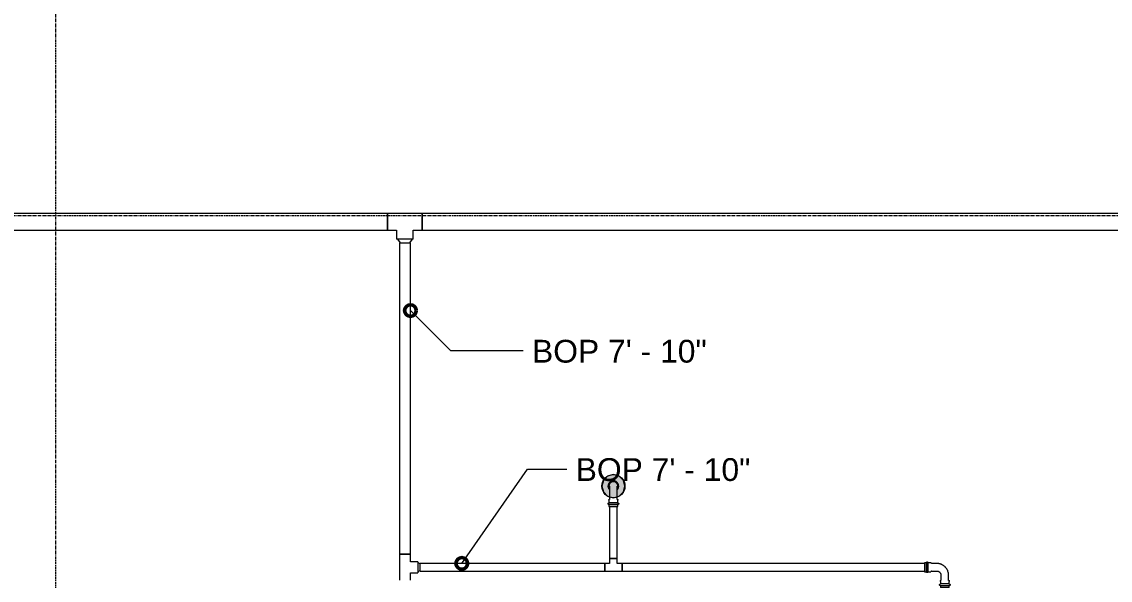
# Model space of a CAD drawing. Header units: inches. Extents: x -3679 to 241, y -496 to 1784.
# Drawn here: x -1465.8 to -1277.8, y 210.1 to 306.5 of the extents above; entities that cross this region are included whole.
import ezdxf

# ---------------------------------------------------------------- set-up
doc = ezdxf.new("R2010")
doc.units = ezdxf.units.IN
doc.header["$MEASUREMENT"] = 0
doc.linetypes.add('Grid Line', pattern=[0.875, 0.5, -0.125, 0.125, -0.125])
for name, color, linetype, lineweight in [('A-ANNO-NOTE', 250, 'Continuous', 9), ('G-ANNO-DIMS', 251, 'Continuous', 9), ('P-PIPE', 1, 'Continuous', 9), ('P-PIPE-CNTR', 1, 'Continuous', 9), ('S-GRID', 8, 'Continuous', 9)]:
    doc.layers.add(name, color=color, linetype=linetype, lineweight=lineweight)
doc.styles.add('Arial', font='arial.ttf', dxfattribs={"height": 3.934132})

# ---------------------------------------------------------------- blocks, each defined once
blk = doc.blocks.new('Victaulic-VicPress316-Elbow 90-45deg Style P568_P571 - Standard-523083-SECOND LEVEL')
at = {"layer": 'P-PIPE'}
for p, q in [((-3178.28, 1233.46), (-3178.28, 1232.57)), ((-3176.97, 1232.57), (-3176.97, 1233.46)), ((-3178.39, 1232.42), (-3178.39, 1231.96)), ((-3177.63, 1231.96), (-3178.39, 1231.96)), ((-3178.39, 1231.67), (-3178.39, 1231.33)), ((-3177.63, 1231.67), (-3178.39, 1231.67)), ((-3176.86, 1231.96), (-3177.63, 1231.96)), ((-3176.86, 1231.67), (-3177.63, 1231.67)), ((-3176.86, 1231.96), (-3176.86, 1232.42)), ((-3176.86, 1231.33), (-3176.86, 1231.67)), ((-3178.39, 1231.33), (-3177.63, 1231.33)), ((-3177.63, 1231.33), (-3176.86, 1231.33))]:
    blk.add_line(p, q, dxfattribs=at)
at = {"layer": 'P-PIPE', "flags": 128}
for points in [[(-3177.63, 1235.77), (-3177.66, 1235.77), (-3177.7, 1235.76), (-3177.73, 1235.76), (-3177.77, 1235.76), (-3177.81, 1235.75), (-3177.84, 1235.74), (-3177.88, 1235.73), (-3177.91, 1235.72), (-3177.95, 1235.71), (-3177.98, 1235.69), (-3178.01, 1235.68), (-3178.05, 1235.66), (-3178.08, 1235.65), (-3178.11, 1235.63), (-3178.14, 1235.61), (-3178.17, 1235.59), (-3178.2, 1235.56), (-3178.23, 1235.54), (-3178.25, 1235.52), (-3178.28, 1235.49), (-3178.3, 1235.46), (-3178.33, 1235.44), (-3178.35, 1235.41), (-3178.37, 1235.38), (-3178.39, 1235.35), (-3178.41, 1235.32), (-3178.43, 1235.28), (-3178.45, 1235.25), (-3178.46, 1235.22), (-3178.48, 1235.19), (-3178.49, 1235.15), (-3178.5, 1235.12), (-3178.51, 1235.08), (-3178.52, 1235.05), (-3178.52, 1235.01), (-3178.53, 1234.97), (-3178.53, 1234.94), (-3178.54, 1234.9), (-3178.54, 1234.86), (-3178.54, 1234.83), (-3178.53, 1234.79), (-3178.53, 1234.76), (-3178.53, 1234.72), (-3178.52, 1234.68), (-3178.51, 1234.65), (-3178.5, 1234.61), (-3178.49, 1234.58), (-3178.48, 1234.54), (-3178.47, 1234.51), (-3178.45, 1234.48), (-3178.44, 1234.44), (-3178.42, 1234.41), (-3178.4, 1234.38), (-3178.38, 1234.35), (-3178.36, 1234.32), (-3178.34, 1234.29), (-3178.32, 1234.26), (-3178.29, 1234.23)], [(-3177.63, 1235.62), (-3177.66, 1235.62), (-3177.69, 1235.62), (-3177.72, 1235.62), (-3177.75, 1235.61), (-3177.78, 1235.61), (-3177.81, 1235.6), (-3177.84, 1235.59), (-3177.87, 1235.58), (-3177.9, 1235.57), (-3177.92, 1235.56), (-3177.95, 1235.55), (-3177.98, 1235.53), (-3178.01, 1235.52), (-3178.03, 1235.5), (-3178.06, 1235.49), (-3178.08, 1235.47), (-3178.11, 1235.45), (-3178.13, 1235.43), (-3178.15, 1235.41), (-3178.17, 1235.39), (-3178.2, 1235.37), (-3178.22, 1235.34), (-3178.23, 1235.32), (-3178.25, 1235.29), (-3178.27, 1235.27), (-3178.29, 1235.24), (-3178.3, 1235.22), (-3178.31, 1235.19), (-3178.33, 1235.16), (-3178.34, 1235.13), (-3178.35, 1235.1), (-3178.36, 1235.07), (-3178.37, 1235.05), (-3178.37, 1235.02), (-3178.38, 1234.99), (-3178.38, 1234.95), (-3178.39, 1234.92), (-3178.39, 1234.89), (-3178.39, 1234.86), (-3178.39, 1234.83), (-3178.39, 1234.8), (-3178.39, 1234.77), (-3178.38, 1234.74), (-3178.38, 1234.71), (-3178.37, 1234.68), (-3178.36, 1234.65), (-3178.36, 1234.62), (-3178.35, 1234.59), (-3178.33, 1234.56), (-3178.32, 1234.54), (-3178.31, 1234.51), (-3178.29, 1234.48), (-3178.28, 1234.46)], [(-3176.97, 1234.22), (-3176.95, 1234.25), (-3176.92, 1234.27), (-3176.9, 1234.3), (-3176.88, 1234.33), (-3176.86, 1234.36), (-3176.84, 1234.39), (-3176.82, 1234.42), (-3176.8, 1234.46), (-3176.79, 1234.49), (-3176.77, 1234.52), (-3176.76, 1234.56), (-3176.75, 1234.59), (-3176.74, 1234.63), (-3176.73, 1234.66), (-3176.73, 1234.7), (-3176.72, 1234.74), (-3176.72, 1234.77), (-3176.71, 1234.81), (-3176.71, 1234.85), (-3176.71, 1234.88), (-3176.72, 1234.92), (-3176.72, 1234.95), (-3176.72, 1234.99), (-3176.73, 1235.03), (-3176.74, 1235.06), (-3176.75, 1235.1), (-3176.76, 1235.13), (-3176.77, 1235.17), (-3176.78, 1235.2), (-3176.8, 1235.23), (-3176.81, 1235.27), (-3176.83, 1235.3), (-3176.85, 1235.33), (-3176.87, 1235.36), (-3176.89, 1235.39), (-3176.91, 1235.42), (-3176.93, 1235.45), (-3176.96, 1235.48), (-3176.98, 1235.5), (-3177.01, 1235.53), (-3177.04, 1235.55), (-3177.06, 1235.57), (-3177.09, 1235.6), (-3177.12, 1235.62), (-3177.15, 1235.64), (-3177.19, 1235.65), (-3177.22, 1235.67), (-3177.25, 1235.69), (-3177.29, 1235.7), (-3177.32, 1235.71), (-3177.35, 1235.73), (-3177.39, 1235.74), (-3177.42, 1235.74), (-3177.46, 1235.75), (-3177.5, 1235.76), (-3177.53, 1235.76), (-3177.57, 1235.77), (-3177.61, 1235.77), (-3177.63, 1235.77)], [(-3176.96, 1234.47), (-3176.95, 1234.49), (-3176.94, 1234.52), (-3176.92, 1234.55), (-3176.91, 1234.58), (-3176.9, 1234.61), (-3176.89, 1234.64), (-3176.88, 1234.66), (-3176.88, 1234.69), (-3176.87, 1234.72), (-3176.87, 1234.75), (-3176.86, 1234.79), (-3176.86, 1234.82), (-3176.86, 1234.85), (-3176.86, 1234.88), (-3176.86, 1234.91), (-3176.86, 1234.94), (-3176.87, 1234.97), (-3176.87, 1235), (-3176.88, 1235.03), (-3176.89, 1235.06), (-3176.89, 1235.09), (-3176.9, 1235.12), (-3176.92, 1235.15), (-3176.93, 1235.17), (-3176.94, 1235.2), (-3176.96, 1235.23), (-3176.97, 1235.25), (-3176.99, 1235.28), (-3177.01, 1235.31), (-3177.02, 1235.33), (-3177.04, 1235.35), (-3177.06, 1235.38), (-3177.09, 1235.4), (-3177.11, 1235.42), (-3177.13, 1235.44), (-3177.15, 1235.46), (-3177.18, 1235.48), (-3177.2, 1235.5), (-3177.23, 1235.51), (-3177.26, 1235.53), (-3177.28, 1235.54), (-3177.31, 1235.55), (-3177.34, 1235.57), (-3177.37, 1235.58), (-3177.4, 1235.59), (-3177.43, 1235.6), (-3177.46, 1235.6), (-3177.49, 1235.61), (-3177.52, 1235.61), (-3177.55, 1235.62), (-3177.58, 1235.62), (-3177.61, 1235.62), (-3177.63, 1235.62)], [(-3178.28, 1234.85), (-3178.28, 1234.85), (-3178.28, 1234.85), (-3178.28, 1234.84), (-3178.28, 1234.84), (-3178.28, 1234.83), (-3178.28, 1234.81), (-3178.28, 1234.8), (-3178.28, 1234.78), (-3178.28, 1234.77), (-3178.28, 1234.74), (-3178.28, 1234.72), (-3178.28, 1234.7), (-3178.28, 1234.67), (-3178.28, 1234.64), (-3178.28, 1234.61), (-3178.28, 1234.58), (-3178.28, 1234.55), (-3178.28, 1234.51), (-3178.28, 1234.47), (-3178.28, 1234.43), (-3178.28, 1234.39), (-3178.28, 1234.35), (-3178.28, 1234.31), (-3178.28, 1234.26), (-3178.28, 1234.21), (-3178.28, 1234.17), (-3178.28, 1234.12), (-3178.28, 1234.07), (-3178.28, 1234.02), (-3178.28, 1233.97), (-3178.28, 1233.91), (-3178.28, 1233.86), (-3178.28, 1233.81), (-3178.28, 1233.75), (-3178.28, 1233.7), (-3178.28, 1233.64), (-3178.28, 1233.59), (-3178.28, 1233.53), (-3178.28, 1233.48), (-3178.28, 1233.46)], [(-3176.97, 1233.46), (-3176.97, 1233.52), (-3176.97, 1233.57), (-3176.97, 1233.63), (-3176.97, 1233.68), (-3176.97, 1233.74), (-3176.97, 1233.79), (-3176.97, 1233.85), (-3176.97, 1233.9), (-3176.97, 1233.95), (-3176.97, 1234), (-3176.97, 1234.06), (-3176.97, 1234.11), (-3176.97, 1234.15), (-3176.97, 1234.2), (-3176.97, 1234.25), (-3176.97, 1234.29), (-3176.97, 1234.34), (-3176.97, 1234.38), (-3176.97, 1234.42), (-3176.97, 1234.46), (-3176.97, 1234.5), (-3176.97, 1234.54), (-3176.97, 1234.57), (-3176.97, 1234.6), (-3176.97, 1234.63), (-3176.97, 1234.66), (-3176.97, 1234.69), (-3176.97, 1234.72), (-3176.97, 1234.74), (-3176.97, 1234.76), (-3176.97, 1234.78), (-3176.97, 1234.8), (-3176.97, 1234.81), (-3176.97, 1234.82), (-3176.97, 1234.83), (-3176.97, 1234.84), (-3176.97, 1234.85), (-3176.97, 1234.85), (-3176.97, 1234.85), (-3176.97, 1234.85)], [(-3178.39, 1231.67), (-3178.4, 1231.67), (-3178.4, 1231.67), (-3178.41, 1231.67), (-3178.41, 1231.68), (-3178.42, 1231.68), (-3178.43, 1231.68), (-3178.43, 1231.68), (-3178.44, 1231.68), (-3178.44, 1231.68), (-3178.45, 1231.68), (-3178.45, 1231.69), (-3178.46, 1231.69), (-3178.46, 1231.69), (-3178.47, 1231.7), (-3178.47, 1231.7), (-3178.48, 1231.7), (-3178.48, 1231.71), (-3178.49, 1231.71), (-3178.49, 1231.71), (-3178.5, 1231.72), (-3178.5, 1231.72), (-3178.5, 1231.73), (-3178.51, 1231.73), (-3178.51, 1231.74), (-3178.51, 1231.74), (-3178.52, 1231.75), (-3178.52, 1231.75), (-3178.52, 1231.76), (-3178.52, 1231.76), (-3178.53, 1231.77), (-3178.53, 1231.77), (-3178.53, 1231.78), (-3178.53, 1231.78), (-3178.53, 1231.79), (-3178.53, 1231.79), (-3178.54, 1231.8), (-3178.54, 1231.81), (-3178.54, 1231.81), (-3178.54, 1231.82), (-3178.54, 1231.82), (-3178.54, 1231.83), (-3178.54, 1231.83), (-3178.54, 1231.84), (-3178.53, 1231.85), (-3178.53, 1231.85), (-3178.53, 1231.86), (-3178.53, 1231.86), (-3178.53, 1231.87), (-3178.53, 1231.87), (-3178.52, 1231.88), (-3178.52, 1231.88), (-3178.52, 1231.89), (-3178.52, 1231.89), (-3178.51, 1231.9), (-3178.51, 1231.9), (-3178.51, 1231.91), (-3178.5, 1231.91), (-3178.5, 1231.92), (-3178.49, 1231.92), (-3178.49, 1231.93), (-3178.49, 1231.93), (-3178.48, 1231.93), (-3178.48, 1231.94), (-3178.47, 1231.94), (-3178.47, 1231.94), (-3178.46, 1231.95), (-3178.46, 1231.95), (-3178.45, 1231.95), (-3178.45, 1231.95), (-3178.44, 1231.96), (-3178.43, 1231.96), (-3178.43, 1231.96), (-3178.42, 1231.96), (-3178.42, 1231.96), (-3178.41, 1231.96), (-3178.41, 1231.96), (-3178.4, 1231.96), (-3178.39, 1231.96), (-3178.39, 1231.96)], [(-3178.39, 1232.42), (-3178.39, 1232.43), (-3178.39, 1232.44), (-3178.39, 1232.45), (-3178.39, 1232.46), (-3178.39, 1232.47), (-3178.38, 1232.48), (-3178.38, 1232.49), (-3178.38, 1232.5), (-3178.37, 1232.51), (-3178.37, 1232.52), (-3178.37, 1232.53), (-3178.36, 1232.54), (-3178.36, 1232.55), (-3178.35, 1232.56), (-3178.34, 1232.57), (-3178.34, 1232.58), (-3178.33, 1232.59), (-3178.32, 1232.6), (-3178.32, 1232.6), (-3178.31, 1232.61), (-3178.3, 1232.62), (-3178.29, 1232.63), (-3178.28, 1232.63), (-3178.28, 1232.63)], [(-3177.63, 1231.96), (-3177.66, 1231.96), (-3177.69, 1231.96), (-3177.72, 1231.96), (-3177.75, 1231.96), (-3177.78, 1231.96), (-3177.81, 1231.96), (-3177.84, 1231.96), (-3177.87, 1231.96), (-3177.9, 1231.96), (-3177.92, 1231.96), (-3177.95, 1231.96), (-3177.98, 1231.96), (-3178.01, 1231.96), (-3178.03, 1231.96), (-3178.06, 1231.96), (-3178.08, 1231.96), (-3178.11, 1231.96), (-3178.13, 1231.96), (-3178.15, 1231.96), (-3178.17, 1231.96), (-3178.2, 1231.96), (-3178.22, 1231.96), (-3178.23, 1231.96), (-3178.25, 1231.96), (-3178.27, 1231.96), (-3178.29, 1231.96), (-3178.3, 1231.96), (-3178.31, 1231.96), (-3178.33, 1231.96), (-3178.34, 1231.96), (-3178.35, 1231.96), (-3178.36, 1231.96), (-3178.37, 1231.96), (-3178.37, 1231.96), (-3178.38, 1231.96), (-3178.38, 1231.96), (-3178.39, 1231.96), (-3178.39, 1231.96), (-3178.39, 1231.96), (-3178.39, 1231.96)], [(-3178.39, 1231.96), (-3178.39, 1231.96), (-3178.39, 1231.96), (-3178.39, 1231.96), (-3178.38, 1231.96), (-3178.38, 1231.96), (-3178.37, 1231.96), (-3178.36, 1231.96), (-3178.35, 1231.96)], [(-3178.35, 1231.67), (-3178.36, 1231.67), (-3178.37, 1231.67), (-3178.37, 1231.67), (-3178.38, 1231.67), (-3178.38, 1231.67), (-3178.39, 1231.67), (-3178.39, 1231.67), (-3178.39, 1231.67), (-3178.39, 1231.67)], [(-3178.39, 1231.67), (-3178.39, 1231.67), (-3178.39, 1231.67), (-3178.39, 1231.67), (-3178.38, 1231.67), (-3178.38, 1231.67), (-3178.37, 1231.67), (-3178.36, 1231.67), (-3178.35, 1231.67), (-3178.34, 1231.67), (-3178.33, 1231.67), (-3178.32, 1231.67), (-3178.3, 1231.67), (-3178.29, 1231.67), (-3178.27, 1231.67), (-3178.26, 1231.67), (-3178.24, 1231.67), (-3178.22, 1231.67), (-3178.2, 1231.67), (-3178.18, 1231.67), (-3178.16, 1231.67), (-3178.14, 1231.67), (-3178.11, 1231.67), (-3178.09, 1231.67), (-3178.06, 1231.67), (-3178.04, 1231.67), (-3178.01, 1231.67), (-3177.99, 1231.67), (-3177.96, 1231.67), (-3177.93, 1231.67), (-3177.9, 1231.67), (-3177.87, 1231.67), (-3177.84, 1231.67), (-3177.82, 1231.67), (-3177.79, 1231.67), (-3177.76, 1231.67), (-3177.72, 1231.67), (-3177.69, 1231.67), (-3177.66, 1231.67), (-3177.63, 1231.67), (-3177.63, 1231.67)], [(-3176.86, 1231.96), (-3176.86, 1231.96), (-3176.86, 1231.96), (-3176.86, 1231.96), (-3176.87, 1231.96), (-3176.87, 1231.96), (-3176.88, 1231.96), (-3176.89, 1231.96), (-3176.9, 1231.96), (-3176.91, 1231.96), (-3176.92, 1231.96), (-3176.93, 1231.96), (-3176.95, 1231.96), (-3176.96, 1231.96), (-3176.98, 1231.96), (-3176.99, 1231.96), (-3177.01, 1231.96), (-3177.03, 1231.96), (-3177.05, 1231.96), (-3177.07, 1231.96), (-3177.09, 1231.96), (-3177.11, 1231.96), (-3177.14, 1231.96), (-3177.16, 1231.96), (-3177.19, 1231.96), (-3177.21, 1231.96), (-3177.24, 1231.96), (-3177.26, 1231.96), (-3177.29, 1231.96), (-3177.32, 1231.96), (-3177.35, 1231.96), (-3177.38, 1231.96), (-3177.41, 1231.96), (-3177.43, 1231.96), (-3177.46, 1231.96), (-3177.49, 1231.96), (-3177.53, 1231.96), (-3177.56, 1231.96), (-3177.59, 1231.96), (-3177.62, 1231.96), (-3177.63, 1231.96)], [(-3177.63, 1231.67), (-3177.59, 1231.67), (-3177.56, 1231.67), (-3177.53, 1231.67), (-3177.5, 1231.67), (-3177.47, 1231.67), (-3177.44, 1231.67), (-3177.41, 1231.67), (-3177.38, 1231.67), (-3177.35, 1231.67), (-3177.33, 1231.67), (-3177.3, 1231.67), (-3177.27, 1231.67), (-3177.24, 1231.67), (-3177.22, 1231.67), (-3177.19, 1231.67), (-3177.17, 1231.67), (-3177.14, 1231.67), (-3177.12, 1231.67), (-3177.1, 1231.67), (-3177.08, 1231.67), (-3177.05, 1231.67), (-3177.03, 1231.67), (-3177.02, 1231.67), (-3177, 1231.67), (-3176.98, 1231.67), (-3176.96, 1231.67), (-3176.95, 1231.67), (-3176.94, 1231.67), (-3176.92, 1231.67), (-3176.91, 1231.67), (-3176.9, 1231.67), (-3176.89, 1231.67), (-3176.88, 1231.67), (-3176.88, 1231.67), (-3176.87, 1231.67), (-3176.87, 1231.67), (-3176.86, 1231.67), (-3176.86, 1231.67), (-3176.86, 1231.67), (-3176.86, 1231.67)], [(-3176.97, 1232.63), (-3176.96, 1232.63), (-3176.95, 1232.62), (-3176.94, 1232.61), (-3176.93, 1232.61), (-3176.93, 1232.6), (-3176.92, 1232.59), (-3176.91, 1232.58), (-3176.91, 1232.57), (-3176.9, 1232.56), (-3176.9, 1232.55), (-3176.89, 1232.54), (-3176.89, 1232.53), (-3176.88, 1232.52), (-3176.88, 1232.51), (-3176.87, 1232.5), (-3176.87, 1232.49), (-3176.87, 1232.48), (-3176.86, 1232.47), (-3176.86, 1232.46), (-3176.86, 1232.45), (-3176.86, 1232.44), (-3176.86, 1232.43), (-3176.86, 1232.42), (-3176.86, 1232.42)], [(-3176.9, 1231.96), (-3176.89, 1231.96), (-3176.88, 1231.96), (-3176.88, 1231.96), (-3176.87, 1231.96), (-3176.87, 1231.96), (-3176.86, 1231.96), (-3176.86, 1231.96), (-3176.86, 1231.96), (-3176.86, 1231.96)], [(-3176.86, 1231.67), (-3176.86, 1231.67), (-3176.86, 1231.67), (-3176.86, 1231.67), (-3176.87, 1231.67), (-3176.87, 1231.67), (-3176.88, 1231.67), (-3176.89, 1231.67), (-3176.9, 1231.67)], [(-3176.86, 1231.96), (-3176.85, 1231.96), (-3176.85, 1231.96), (-3176.84, 1231.96), (-3176.84, 1231.96), (-3176.83, 1231.96), (-3176.82, 1231.96), (-3176.82, 1231.96), (-3176.81, 1231.96), (-3176.81, 1231.96), (-3176.8, 1231.95), (-3176.8, 1231.95), (-3176.79, 1231.95), (-3176.79, 1231.95), (-3176.78, 1231.94), (-3176.78, 1231.94), (-3176.77, 1231.94), (-3176.77, 1231.93), (-3176.76, 1231.93), (-3176.76, 1231.92), (-3176.75, 1231.92), (-3176.75, 1231.92), (-3176.75, 1231.91), (-3176.74, 1231.91), (-3176.74, 1231.9), (-3176.74, 1231.9), (-3176.73, 1231.89), (-3176.73, 1231.89), (-3176.73, 1231.88), (-3176.73, 1231.88), (-3176.72, 1231.87), (-3176.72, 1231.87), (-3176.72, 1231.86), (-3176.72, 1231.85), (-3176.72, 1231.85), (-3176.72, 1231.84), (-3176.71, 1231.84), (-3176.71, 1231.83), (-3176.71, 1231.83), (-3176.71, 1231.82), (-3176.71, 1231.81), (-3176.71, 1231.81), (-3176.71, 1231.8), (-3176.71, 1231.8), (-3176.72, 1231.79), (-3176.72, 1231.79), (-3176.72, 1231.78), (-3176.72, 1231.77), (-3176.72, 1231.77), (-3176.72, 1231.76), (-3176.73, 1231.76), (-3176.73, 1231.75), (-3176.73, 1231.75), (-3176.73, 1231.74), (-3176.74, 1231.74), (-3176.74, 1231.73), (-3176.74, 1231.73), (-3176.75, 1231.72), (-3176.75, 1231.72), (-3176.76, 1231.72), (-3176.76, 1231.71), (-3176.76, 1231.71), (-3176.77, 1231.7), (-3176.77, 1231.7), (-3176.78, 1231.7), (-3176.78, 1231.69), (-3176.79, 1231.69), (-3176.79, 1231.69), (-3176.8, 1231.69), (-3176.8, 1231.68), (-3176.81, 1231.68), (-3176.82, 1231.68), (-3176.82, 1231.68), (-3176.83, 1231.68), (-3176.83, 1231.68), (-3176.84, 1231.67), (-3176.84, 1231.67), (-3176.85, 1231.67), (-3176.86, 1231.67), (-3176.86, 1231.67)]]:
    blk.add_lwpolyline(points, dxfattribs=at)
blk = doc.blocks.new('Victaulic-VicPress316-Elbow 90-45deg Style P568_P571 - Standard-V1-SECOND LEVEL')
at = {"layer": 'P-PIPE'}
for p, q in [((-0.77, 3.52), (-0.77, 3.18)), ((0.77, 3.52), (-0.77, 3.52)), ((-0.77, 3.18), (0.77, 3.18)), ((-0.77, 2.89), (-0.77, 2.44)), ((-0.77, 2.89), (0.77, 2.89)), ((-0.66, 2.28), (-0.66, 1.39)), ((0.66, 1.39), (0.66, 2.28)), ((0.77, 3.18), (0.77, 3.52)), ((0.77, 2.44), (0.77, 2.89)), ((-3.18, 0.77), (-3.52, 0.77)), ((-3.52, 0.77), (-3.52, -0.77)), ((-3.18, -0.77), (-3.18, 0.77)), ((-2.44, 0.77), (-2.89, 0.77)), ((-2.89, -0.77), (-2.89, 0.77)), ((-1.39, 0.66), (-2.28, 0.66)), ((-3.52, -0.77), (-3.18, -0.77)), ((-2.89, -0.77), (-2.44, -0.77)), ((-2.28, -0.66), (-1.39, -0.66))]:
    blk.add_line(p, q, dxfattribs=at)
at = {"layer": 'P-PIPE', "flags": 128}
for points in [[(-0.77, 2.89), (-0.77, 2.89), (-0.78, 2.89), (-0.78, 2.89), (-0.79, 2.89), (-0.8, 2.89), (-0.8, 2.89), (-0.81, 2.9), (-0.81, 2.9), (-0.82, 2.9), (-0.82, 2.9), (-0.83, 2.9), (-0.83, 2.91), (-0.84, 2.91), (-0.84, 2.91), (-0.85, 2.92), (-0.85, 2.92), (-0.86, 2.92), (-0.86, 2.93), (-0.87, 2.93), (-0.87, 2.93), (-0.87, 2.94), (-0.88, 2.94), (-0.88, 2.95), (-0.89, 2.95), (-0.89, 2.96), (-0.89, 2.96), (-0.89, 2.97), (-0.9, 2.97), (-0.9, 2.98), (-0.9, 2.98), (-0.9, 2.99), (-0.91, 2.99), (-0.91, 3), (-0.91, 3.01), (-0.91, 3.01), (-0.91, 3.02), (-0.91, 3.02), (-0.91, 3.03), (-0.91, 3.03), (-0.91, 3.04), (-0.91, 3.05), (-0.91, 3.05), (-0.91, 3.06), (-0.91, 3.06), (-0.91, 3.07), (-0.91, 3.07), (-0.91, 3.08), (-0.9, 3.09), (-0.9, 3.09), (-0.9, 3.1), (-0.9, 3.1), (-0.89, 3.11), (-0.89, 3.11), (-0.89, 3.12), (-0.88, 3.12), (-0.88, 3.13), (-0.88, 3.13), (-0.87, 3.14), (-0.87, 3.14), (-0.86, 3.14), (-0.86, 3.15), (-0.86, 3.15), (-0.85, 3.15), (-0.85, 3.16), (-0.84, 3.16), (-0.84, 3.16), (-0.83, 3.17), (-0.83, 3.17), (-0.82, 3.17), (-0.82, 3.17), (-0.81, 3.17), (-0.8, 3.18), (-0.8, 3.18), (-0.79, 3.18), (-0.79, 3.18), (-0.78, 3.18), (-0.78, 3.18), (-0.77, 3.18), (-0.77, 3.18)], [(0.77, 3.18), (0.77, 3.18), (0.76, 3.18), (0.76, 3.18), (0.76, 3.18), (0.75, 3.18), (0.74, 3.18), (0.74, 3.18), (0.73, 3.18), (0.72, 3.18), (0.71, 3.18), (0.69, 3.18), (0.68, 3.18), (0.67, 3.18), (0.65, 3.18), (0.63, 3.18), (0.61, 3.18), (0.6, 3.18), (0.58, 3.18), (0.56, 3.18), (0.53, 3.18), (0.51, 3.18), (0.49, 3.18), (0.46, 3.18), (0.44, 3.18), (0.41, 3.18), (0.39, 3.18), (0.36, 3.18), (0.33, 3.18), (0.31, 3.18), (0.28, 3.18), (0.25, 3.18), (0.22, 3.18), (0.19, 3.18), (0.16, 3.18), (0.13, 3.18), (0.1, 3.18), (0.07, 3.18), (0.04, 3.18), (0.01, 3.18), (-0.02, 3.18), (-0.05, 3.18), (-0.08, 3.18), (-0.11, 3.18), (-0.14, 3.18), (-0.17, 3.18), (-0.2, 3.18), (-0.23, 3.18), (-0.26, 3.18), (-0.29, 3.18), (-0.32, 3.18), (-0.35, 3.18), (-0.37, 3.18), (-0.4, 3.18), (-0.43, 3.18), (-0.45, 3.18), (-0.48, 3.18), (-0.5, 3.18), (-0.52, 3.18), (-0.54, 3.18), (-0.57, 3.18), (-0.59, 3.18), (-0.6, 3.18), (-0.62, 3.18), (-0.64, 3.18), (-0.66, 3.18), (-0.67, 3.18), (-0.69, 3.18), (-0.7, 3.18), (-0.71, 3.18), (-0.72, 3.18), (-0.73, 3.18), (-0.74, 3.18), (-0.75, 3.18), (-0.75, 3.18), (-0.76, 3.18), (-0.76, 3.18), (-0.77, 3.18), (-0.77, 3.18), (-0.77, 3.18)], [(-0.77, 3.18), (-0.77, 3.18), (-0.76, 3.18), (-0.76, 3.18), (-0.76, 3.18), (-0.75, 3.18), (-0.74, 3.18), (-0.74, 3.18), (-0.73, 3.18)], [(-0.77, 2.89), (-0.77, 2.89), (-0.76, 2.89), (-0.76, 2.89), (-0.76, 2.89), (-0.75, 2.89), (-0.74, 2.89), (-0.74, 2.89), (-0.73, 2.89), (-0.72, 2.89), (-0.71, 2.89), (-0.69, 2.89), (-0.68, 2.89), (-0.67, 2.89), (-0.65, 2.89), (-0.63, 2.89), (-0.61, 2.89), (-0.6, 2.89), (-0.58, 2.89), (-0.56, 2.89), (-0.53, 2.89), (-0.51, 2.89), (-0.49, 2.89), (-0.46, 2.89), (-0.44, 2.89), (-0.41, 2.89), (-0.39, 2.89), (-0.36, 2.89), (-0.33, 2.89), (-0.31, 2.89), (-0.28, 2.89), (-0.25, 2.89), (-0.22, 2.89), (-0.19, 2.89), (-0.16, 2.89), (-0.13, 2.89), (-0.1, 2.89), (-0.07, 2.89), (-0.04, 2.89), (-0.01, 2.89), (0.02, 2.89), (0.05, 2.89), (0.08, 2.89), (0.11, 2.89), (0.14, 2.89), (0.17, 2.89), (0.2, 2.89), (0.23, 2.89), (0.26, 2.89), (0.29, 2.89), (0.32, 2.89), (0.35, 2.89), (0.37, 2.89), (0.4, 2.89), (0.43, 2.89), (0.45, 2.89), (0.48, 2.89), (0.5, 2.89), (0.52, 2.89), (0.54, 2.89), (0.57, 2.89), (0.59, 2.89), (0.6, 2.89), (0.62, 2.89), (0.64, 2.89), (0.66, 2.89), (0.67, 2.89), (0.69, 2.89), (0.7, 2.89), (0.71, 2.89), (0.72, 2.89), (0.73, 2.89), (0.74, 2.89), (0.75, 2.89), (0.75, 2.89), (0.76, 2.89), (0.76, 2.89), (0.77, 2.89), (0.77, 2.89), (0.77, 2.89)], [(-0.72, 2.89), (-0.73, 2.89), (-0.74, 2.89), (-0.75, 2.89), (-0.75, 2.89), (-0.76, 2.89), (-0.76, 2.89), (-0.77, 2.89), (-0.77, 2.89), (-0.77, 2.89)], [(-0.66, 2.22), (-0.67, 2.23), (-0.67, 2.23), (-0.68, 2.24), (-0.69, 2.25), (-0.7, 2.26), (-0.7, 2.27), (-0.71, 2.27), (-0.72, 2.28), (-0.72, 2.29), (-0.73, 2.3), (-0.73, 2.31), (-0.74, 2.32), (-0.74, 2.33), (-0.75, 2.34), (-0.75, 2.35), (-0.76, 2.36), (-0.76, 2.37), (-0.76, 2.38), (-0.76, 2.39), (-0.76, 2.4), (-0.77, 2.42), (-0.77, 2.43), (-0.77, 2.44), (-0.77, 2.44)], [(0.77, 2.44), (0.77, 2.43), (0.77, 2.42), (0.76, 2.41), (0.76, 2.4), (0.76, 2.38), (0.76, 2.37), (0.76, 2.36), (0.75, 2.35), (0.75, 2.34), (0.74, 2.33), (0.74, 2.32), (0.74, 2.31), (0.73, 2.3), (0.72, 2.29), (0.72, 2.29), (0.71, 2.28), (0.71, 2.27), (0.7, 2.26), (0.69, 2.25), (0.68, 2.24), (0.68, 2.24), (0.67, 2.23), (0.66, 2.22), (0.66, 2.22)], [(0.72, 3.18), (0.73, 3.18), (0.74, 3.18), (0.75, 3.18), (0.75, 3.18), (0.76, 3.18), (0.76, 3.18), (0.77, 3.18), (0.77, 3.18), (0.77, 3.18)], [(0.77, 2.89), (0.77, 2.89), (0.76, 2.89), (0.76, 2.89), (0.76, 2.89), (0.75, 2.89), (0.74, 2.89), (0.74, 2.89), (0.73, 2.89)], [(0.77, 3.18), (0.77, 3.18), (0.78, 3.18), (0.78, 3.18), (0.79, 3.18), (0.8, 3.18), (0.8, 3.18), (0.81, 3.18), (0.81, 3.17), (0.82, 3.17), (0.82, 3.17), (0.83, 3.17), (0.83, 3.17), (0.84, 3.16), (0.84, 3.16), (0.85, 3.16), (0.85, 3.15), (0.86, 3.15), (0.86, 3.15), (0.87, 3.14), (0.87, 3.14), (0.87, 3.13), (0.88, 3.13), (0.88, 3.12), (0.89, 3.12), (0.89, 3.11), (0.89, 3.11), (0.89, 3.1), (0.9, 3.1), (0.9, 3.09), (0.9, 3.09), (0.9, 3.08), (0.91, 3.08), (0.91, 3.07), (0.91, 3.07), (0.91, 3.06), (0.91, 3.05), (0.91, 3.05), (0.91, 3.04), (0.91, 3.04), (0.91, 3.03), (0.91, 3.03), (0.91, 3.02), (0.91, 3.01), (0.91, 3.01), (0.91, 3), (0.91, 3), (0.91, 2.99), (0.9, 2.99), (0.9, 2.98), (0.9, 2.98), (0.9, 2.97), (0.89, 2.97), (0.89, 2.96), (0.89, 2.96), (0.88, 2.95), (0.88, 2.95), (0.88, 2.94), (0.87, 2.94), (0.87, 2.93), (0.86, 2.93), (0.86, 2.92), (0.86, 2.92), (0.85, 2.92), (0.85, 2.91), (0.84, 2.91), (0.84, 2.91), (0.83, 2.91), (0.83, 2.9), (0.82, 2.9), (0.82, 2.9), (0.81, 2.9), (0.8, 2.9), (0.8, 2.89), (0.79, 2.89), (0.79, 2.89), (0.78, 2.89), (0.78, 2.89), (0.77, 2.89), (0.77, 2.89)], [(-3.18, 0.77), (-3.18, 0.77), (-3.18, 0.78), (-3.18, 0.78), (-3.18, 0.79), (-3.18, 0.8), (-3.18, 0.8), (-3.18, 0.81), (-3.17, 0.81), (-3.17, 0.82), (-3.17, 0.82), (-3.17, 0.83), (-3.17, 0.83), (-3.16, 0.84), (-3.16, 0.84), (-3.16, 0.85), (-3.15, 0.85), (-3.15, 0.86), (-3.15, 0.86), (-3.14, 0.87), (-3.14, 0.87), (-3.13, 0.87), (-3.13, 0.88), (-3.12, 0.88), (-3.12, 0.89), (-3.11, 0.89), (-3.11, 0.89), (-3.1, 0.89), (-3.1, 0.9), (-3.09, 0.9), (-3.09, 0.9), (-3.08, 0.9), (-3.08, 0.91), (-3.07, 0.91), (-3.07, 0.91), (-3.06, 0.91), (-3.05, 0.91), (-3.05, 0.91), (-3.04, 0.91), (-3.04, 0.91), (-3.03, 0.91), (-3.03, 0.91), (-3.02, 0.91), (-3.01, 0.91), (-3.01, 0.91), (-3, 0.91), (-3, 0.91), (-2.99, 0.91), (-2.99, 0.9), (-2.98, 0.9), (-2.98, 0.9), (-2.97, 0.9), (-2.97, 0.89), (-2.96, 0.89), (-2.96, 0.89), (-2.95, 0.88), (-2.95, 0.88), (-2.94, 0.88), (-2.94, 0.87), (-2.93, 0.87), (-2.93, 0.86), (-2.92, 0.86), (-2.92, 0.86), (-2.92, 0.85), (-2.91, 0.85), (-2.91, 0.84), (-2.91, 0.84), (-2.91, 0.83), (-2.9, 0.83), (-2.9, 0.82), (-2.9, 0.82), (-2.9, 0.81), (-2.9, 0.8), (-2.89, 0.8), (-2.89, 0.79), (-2.89, 0.79), (-2.89, 0.78), (-2.89, 0.78), (-2.89, 0.77), (-2.89, 0.77)], [(-3.18, 0.77), (-3.18, 0.77), (-3.18, 0.76), (-3.18, 0.76), (-3.18, 0.76), (-3.18, 0.75), (-3.18, 0.74), (-3.18, 0.74), (-3.18, 0.73), (-3.18, 0.72), (-3.18, 0.71), (-3.18, 0.69), (-3.18, 0.68), (-3.18, 0.67), (-3.18, 0.65), (-3.18, 0.63), (-3.18, 0.61), (-3.18, 0.6), (-3.18, 0.58), (-3.18, 0.56), (-3.18, 0.53), (-3.18, 0.51), (-3.18, 0.49), (-3.18, 0.46), (-3.18, 0.44), (-3.18, 0.41), (-3.18, 0.39), (-3.18, 0.36), (-3.18, 0.33), (-3.18, 0.31), (-3.18, 0.28), (-3.18, 0.25), (-3.18, 0.22), (-3.18, 0.19), (-3.18, 0.16), (-3.18, 0.13), (-3.18, 0.1), (-3.18, 0.07), (-3.18, 0.04), (-3.18, 0.01), (-3.18, -0.02), (-3.18, -0.05), (-3.18, -0.08), (-3.18, -0.11), (-3.18, -0.14), (-3.18, -0.17), (-3.18, -0.2), (-3.18, -0.23), (-3.18, -0.26), (-3.18, -0.29), (-3.18, -0.32), (-3.18, -0.35), (-3.18, -0.37), (-3.18, -0.4), (-3.18, -0.43), (-3.18, -0.45), (-3.18, -0.48), (-3.18, -0.5), (-3.18, -0.52), (-3.18, -0.54), (-3.18, -0.57), (-3.18, -0.59), (-3.18, -0.6), (-3.18, -0.62), (-3.18, -0.64), (-3.18, -0.66), (-3.18, -0.67), (-3.18, -0.69), (-3.18, -0.7), (-3.18, -0.71), (-3.18, -0.72), (-3.18, -0.73), (-3.18, -0.74), (-3.18, -0.75), (-3.18, -0.75), (-3.18, -0.76), (-3.18, -0.76), (-3.18, -0.77), (-3.18, -0.77), (-3.18, -0.77)], [(-3.18, 0.72), (-3.18, 0.73), (-3.18, 0.74), (-3.18, 0.75), (-3.18, 0.75), (-3.18, 0.76), (-3.18, 0.76), (-3.18, 0.77), (-3.18, 0.77), (-3.18, 0.77)], [(-2.89, -0.77), (-2.89, -0.77), (-2.89, -0.76), (-2.89, -0.76), (-2.89, -0.76), (-2.89, -0.75), (-2.89, -0.74), (-2.89, -0.74), (-2.89, -0.73), (-2.89, -0.72), (-2.89, -0.71), (-2.89, -0.69), (-2.89, -0.68), (-2.89, -0.67), (-2.89, -0.65), (-2.89, -0.63), (-2.89, -0.61), (-2.89, -0.6), (-2.89, -0.58), (-2.89, -0.56), (-2.89, -0.53), (-2.89, -0.51), (-2.89, -0.49), (-2.89, -0.46), (-2.89, -0.44), (-2.89, -0.41), (-2.89, -0.39), (-2.89, -0.36), (-2.89, -0.33), (-2.89, -0.31), (-2.89, -0.28), (-2.89, -0.25), (-2.89, -0.22), (-2.89, -0.19), (-2.89, -0.16), (-2.89, -0.13), (-2.89, -0.1), (-2.89, -0.07), (-2.89, -0.04), (-2.89, -0.01), (-2.89, 0.02), (-2.89, 0.05), (-2.89, 0.08), (-2.89, 0.11), (-2.89, 0.14), (-2.89, 0.17), (-2.89, 0.2), (-2.89, 0.23), (-2.89, 0.26), (-2.89, 0.29), (-2.89, 0.32), (-2.89, 0.35), (-2.89, 0.37), (-2.89, 0.4), (-2.89, 0.43), (-2.89, 0.45), (-2.89, 0.48), (-2.89, 0.5), (-2.89, 0.52), (-2.89, 0.54), (-2.89, 0.57), (-2.89, 0.59), (-2.89, 0.6), (-2.89, 0.62), (-2.89, 0.64), (-2.89, 0.66), (-2.89, 0.67), (-2.89, 0.69), (-2.89, 0.7), (-2.89, 0.71), (-2.89, 0.72), (-2.89, 0.73), (-2.89, 0.74), (-2.89, 0.75), (-2.89, 0.75), (-2.89, 0.76), (-2.89, 0.76), (-2.89, 0.77), (-2.89, 0.77), (-2.89, 0.77)], [(-2.89, 0.77), (-2.89, 0.77), (-2.89, 0.76), (-2.89, 0.76), (-2.89, 0.76), (-2.89, 0.75), (-2.89, 0.74), (-2.89, 0.74), (-2.89, 0.73)], [(-2.44, 0.77), (-2.43, 0.77), (-2.42, 0.77), (-2.41, 0.76), (-2.4, 0.76), (-2.38, 0.76), (-2.37, 0.76), (-2.36, 0.76), (-2.35, 0.75), (-2.34, 0.75), (-2.33, 0.74), (-2.32, 0.74), (-2.31, 0.74), (-2.3, 0.73), (-2.29, 0.72), (-2.29, 0.72), (-2.28, 0.71), (-2.27, 0.71), (-2.26, 0.7), (-2.25, 0.69), (-2.24, 0.68), (-2.24, 0.68), (-2.23, 0.67), (-2.22, 0.66), (-2.22, 0.66)], [(-0.66, 1.39), (-0.66, 1.36), (-0.66, 1.33), (-0.66, 1.3), (-0.67, 1.28), (-0.67, 1.25), (-0.68, 1.22), (-0.69, 1.19), (-0.69, 1.16), (-0.7, 1.13), (-0.72, 1.11), (-0.73, 1.08), (-0.74, 1.05), (-0.75, 1.03), (-0.77, 1), (-0.79, 0.98), (-0.8, 0.95), (-0.82, 0.93), (-0.84, 0.91), (-0.86, 0.89), (-0.88, 0.87), (-0.9, 0.85), (-0.92, 0.83), (-0.95, 0.81), (-0.97, 0.79), (-1, 0.77), (-1.02, 0.76), (-1.05, 0.74), (-1.07, 0.73), (-1.1, 0.72), (-1.13, 0.71), (-1.15, 0.7), (-1.18, 0.69), (-1.21, 0.68), (-1.24, 0.67), (-1.27, 0.67), (-1.3, 0.66), (-1.33, 0.66), (-1.36, 0.66), (-1.39, 0.66), (-1.39, 0.66)], [(-1.39, -0.66), (-1.31, -0.66), (-1.23, -0.65), (-1.15, -0.64), (-1.07, -0.63), (-0.99, -0.62), (-0.91, -0.6), (-0.83, -0.58), (-0.75, -0.55), (-0.67, -0.53), (-0.59, -0.5), (-0.52, -0.46), (-0.45, -0.43), (-0.37, -0.39), (-0.3, -0.34), (-0.24, -0.3), (-0.17, -0.25), (-0.1, -0.2), (-0.04, -0.15), (0.02, -0.09), (0.08, -0.04), (0.13, 0.02), (0.19, 0.09), (0.24, 0.15), (0.29, 0.22), (0.33, 0.29), (0.38, 0.35), (0.42, 0.43), (0.45, 0.5), (0.49, 0.57), (0.52, 0.65), (0.55, 0.73), (0.57, 0.81), (0.59, 0.88), (0.61, 0.96), (0.63, 1.04), (0.64, 1.13), (0.65, 1.21), (0.65, 1.29), (0.66, 1.37), (0.66, 1.39)], [(-3.18, -0.77), (-3.18, -0.77), (-3.18, -0.76), (-3.18, -0.76), (-3.18, -0.76), (-3.18, -0.75), (-3.18, -0.74), (-3.18, -0.74), (-3.18, -0.73)], [(-2.89, -0.77), (-2.89, -0.77), (-2.89, -0.78), (-2.89, -0.78), (-2.89, -0.79), (-2.89, -0.8), (-2.89, -0.8), (-2.9, -0.81), (-2.9, -0.81), (-2.9, -0.82), (-2.9, -0.82), (-2.9, -0.83), (-2.91, -0.83), (-2.91, -0.84), (-2.91, -0.84), (-2.92, -0.85), (-2.92, -0.85), (-2.92, -0.86), (-2.93, -0.86), (-2.93, -0.87), (-2.93, -0.87), (-2.94, -0.87), (-2.94, -0.88), (-2.95, -0.88), (-2.95, -0.89), (-2.96, -0.89), (-2.96, -0.89), (-2.97, -0.89), (-2.97, -0.9), (-2.98, -0.9), (-2.98, -0.9), (-2.99, -0.9), (-2.99, -0.91), (-3, -0.91), (-3.01, -0.91), (-3.01, -0.91), (-3.02, -0.91), (-3.02, -0.91), (-3.03, -0.91), (-3.03, -0.91), (-3.04, -0.91), (-3.05, -0.91), (-3.05, -0.91), (-3.06, -0.91), (-3.06, -0.91), (-3.07, -0.91), (-3.07, -0.91), (-3.08, -0.91), (-3.09, -0.9), (-3.09, -0.9), (-3.1, -0.9), (-3.1, -0.9), (-3.11, -0.89), (-3.11, -0.89), (-3.12, -0.89), (-3.12, -0.88), (-3.13, -0.88), (-3.13, -0.88), (-3.14, -0.87), (-3.14, -0.87), (-3.14, -0.86), (-3.15, -0.86), (-3.15, -0.86), (-3.15, -0.85), (-3.16, -0.85), (-3.16, -0.84), (-3.16, -0.84), (-3.17, -0.83), (-3.17, -0.83), (-3.17, -0.82), (-3.17, -0.82), (-3.17, -0.81), (-3.18, -0.8), (-3.18, -0.8), (-3.18, -0.79), (-3.18, -0.79), (-3.18, -0.78), (-3.18, -0.78), (-3.18, -0.77), (-3.18, -0.77)], [(-2.89, -0.72), (-2.89, -0.73), (-2.89, -0.74), (-2.89, -0.75), (-2.89, -0.75), (-2.89, -0.76), (-2.89, -0.76), (-2.89, -0.77), (-2.89, -0.77), (-2.89, -0.77)], [(-2.22, -0.66), (-2.23, -0.67), (-2.23, -0.67), (-2.24, -0.68), (-2.25, -0.69), (-2.26, -0.7), (-2.27, -0.7), (-2.27, -0.71), (-2.28, -0.72), (-2.29, -0.72), (-2.3, -0.73), (-2.31, -0.73), (-2.32, -0.74), (-2.33, -0.74), (-2.34, -0.75), (-2.35, -0.75), (-2.36, -0.76), (-2.37, -0.76), (-2.38, -0.76), (-2.39, -0.76), (-2.4, -0.76), (-2.42, -0.77), (-2.43, -0.77), (-2.44, -0.77), (-2.44, -0.77)]]:
    blk.add_lwpolyline(points, dxfattribs=at)

msp = doc.modelspace()

# ---------------------------------------------------------------- hatches: boundary and pattern name
at = {"layer": 'A-ANNO-NOTE'}
h = msp.add_hatch(color=256, dxfattribs=at)
edge = h.paths.add_edge_path(flags=0)
edge.add_arc((-1363.62, 226.36), 2, 0, 360)
msp.add_hatch(color=256, dxfattribs=at).paths.add_polyline_path([(-1363.62, 224.36), (-1362.62, 224.63), (-1361.89, 225.36), (-1361.62, 226.36), (-1361.89, 227.36), (-1362.62, 228.1), (-1363.62, 228.36), (-1364.62, 228.1), (-1365.36, 227.36), (-1365.62, 226.36), (-1365.36, 225.36), (-1364.62, 224.63)], flags=0)

# ---------------------------------------------------------------- linework, layer by layer
for p, q in [((-1364.62, 228.1), (-1365.36, 227.36)), ((-1363.62, 228.36), (-1364.62, 228.1)), ((-1362.62, 228.1), (-1363.62, 228.36)), ((-1361.89, 227.36), (-1362.62, 228.1)), ((-1365.36, 227.36), (-1365.62, 226.36)), ((-1365.62, 226.36), (-1365.36, 225.36)), ((-1361.62, 226.36), (-1361.89, 227.36)), ((-1361.89, 225.36), (-1361.62, 226.36)), ((-1365.36, 225.36), (-1364.62, 224.63)), ((-1364.62, 224.63), (-1363.62, 224.36)), ((-1363.62, 224.36), (-1362.62, 224.63)), ((-1362.62, 224.63), (-1361.89, 225.36))]:
    msp.add_line(p, q, dxfattribs=at)
msp.add_circle((-1363.62, 226.36), 2, dxfattribs=at)
at = {"layer": 'G-ANNO-DIMS'}
for p, q in [((-1398.68, 256.67), (-1391.76, 249.75)), ((-1391.76, 249.75), (-1379.18, 249.75)), ((-1389.81, 213.02), (-1378.45, 229.32)), ((-1378.45, 229.32), (-1371.64, 229.32))]:
    msp.add_line(p, q, dxfattribs=at)
at = {"layer": 'G-ANNO-DIMS', "lineweight": 50}
for centre in [(-1398.68, 256.67), (-1389.81, 213.02)]:
    msp.add_circle(centre, 1, dxfattribs=at)
at = {"layer": 'P-PIPE'}
for p, q in [((-1402.62, 273.44), (-1517.63, 273.44)), ((-1396.63, 273.44), (-1402.62, 273.44)), ((-1402.62, 273.44), (-1402.62, 271.28)), ((-1402.62, 273.25), (-1402.62, 273.39)), ((-1402.62, 273.02), (-1402.62, 273.24)), ((-1402.62, 272.72), (-1402.62, 273.02)), ((-1402.62, 272.37), (-1402.62, 272.72)), ((-1075.62, 273.44), (-1396.63, 273.44)), ((-1396.63, 271.28), (-1396.63, 273.44)), ((-1396.63, 273.39), (-1396.63, 273.25)), ((-1396.63, 273.24), (-1396.63, 273.02)), ((-1396.63, 273.02), (-1396.63, 272.72)), ((-1396.63, 272.72), (-1396.63, 272.37)), ((-1402.62, 271.63), (-1402.62, 272.37)), ((-1402.62, 271.28), (-1402.62, 271.63)), ((-1402.62, 270.98), (-1402.62, 271.28)), ((-1402.62, 271.28), (-1402.62, 270.56)), ((-1402.62, 270.76), (-1402.62, 270.98)), ((-1402.62, 270.61), (-1402.62, 270.75)), ((-1396.63, 272.37), (-1396.63, 271.63)), ((-1396.63, 271.63), (-1396.63, 271.28)), ((-1396.63, 271.28), (-1396.63, 270.98)), ((-1396.63, 270.56), (-1396.63, 271.28)), ((-1396.63, 270.98), (-1396.63, 270.76)), ((-1396.63, 270.75), (-1396.63, 270.61)), ((-1517.63, 270.56), (-1402.62, 270.56)), ((-1402.62, 270.56), (-1401.06, 270.56)), ((-1401.06, 270.56), (-1401.06, 269.01)), ((-1398.19, 269.01), (-1401.06, 269.01)), ((-1400.94, 269.01), (-1400.44, 268.35)), ((-1398.81, 268.35), (-1398.31, 269.01)), ((-1398.19, 270.56), (-1396.63, 270.56)), ((-1398.19, 269.01), (-1398.19, 270.56)), ((-1396.63, 270.56), (-1075.62, 270.56)), ((-1400.58, 268.35), (-1400.58, 214.61)), ((-1400.58, 268.35), (-1398.68, 268.35)), ((-1398.68, 214.61), (-1398.68, 268.35)), ((-1364.28, 222.84), (-1364.28, 213.86)), ((-1362.97, 213.86), (-1362.97, 222.84)), ((-1400.58, 214.61), (-1400.58, 210.12)), ((-1400.58, 214.61), (-1398.67, 214.61)), ((-1400.3, 214.61), (-1400.45, 214.61)), ((-1400.1, 214.61), (-1400.3, 214.61)), ((-1399.87, 214.61), (-1400.1, 214.61)), ((-1399.38, 214.61), (-1399.87, 214.61)), ((-1399.15, 214.61), (-1399.38, 214.61)), ((-1398.95, 214.61), (-1399.15, 214.61)), ((-1398.8, 214.61), (-1398.95, 214.61)), ((-1398.67, 213.32), (-1398.67, 214.61)), ((-1397.38, 213.32), (-1398.67, 213.32)), ((-1397.38, 213.32), (-1397.38, 211.41)), ((-1396.97, 212.93), (-1397.38, 213.18)), ((-1365.12, 213.02), (-1396.97, 213.02)), ((-1396.97, 211.71), (-1396.97, 213.02)), ((-1365.12, 213.02), (-1365.12, 211.71)), ((-1364.28, 213.02), (-1365.12, 213.02)), ((-1365.12, 213), (-1365.12, 213.02)), ((-1365.12, 212.93), (-1365.12, 213)), ((-1365.12, 212.83), (-1365.12, 212.93)), ((-1365.12, 212.69), (-1365.12, 212.83)), ((-1365.12, 212.54), (-1365.12, 212.69)), ((-1365.12, 212.19), (-1365.12, 212.54)), ((-1362.97, 213.86), (-1364.28, 213.86)), ((-1364.28, 213.86), (-1364.28, 213.02)), ((-1364.28, 213.86), (-1364.26, 213.86)), ((-1364.26, 213.86), (-1364.19, 213.86)), ((-1364.19, 213.86), (-1364.09, 213.86)), ((-1364.09, 213.86), (-1363.95, 213.86)), ((-1363.95, 213.86), (-1363.8, 213.86)), ((-1363.8, 213.86), (-1363.45, 213.86)), ((-1363.45, 213.86), (-1363.3, 213.86)), ((-1363.3, 213.86), (-1363.16, 213.86)), ((-1363.16, 213.86), (-1363.06, 213.86)), ((-1363.06, 213.86), (-1362.99, 213.86)), ((-1362.99, 213.86), (-1362.97, 213.86)), ((-1362.97, 213.02), (-1362.97, 213.86)), ((-1362.13, 213.02), (-1362.97, 213.02)), ((-1362.13, 213.02), (-1362.13, 213)), ((-1309.9, 213.02), (-1362.13, 213.02)), ((-1362.13, 211.71), (-1362.13, 213.02)), ((-1362.13, 213), (-1362.13, 212.93)), ((-1362.13, 212.93), (-1362.13, 212.83)), ((-1362.13, 212.83), (-1362.13, 212.69)), ((-1362.13, 212.69), (-1362.13, 212.54)), ((-1362.13, 212.54), (-1362.13, 212.19)), ((-1398.67, 210.12), (-1398.67, 211.41)), ((-1398.67, 211.41), (-1397.38, 211.41)), ((-1397.38, 211.55), (-1396.97, 211.8)), ((-1396.97, 211.71), (-1365.12, 211.71)), ((-1365.12, 212.04), (-1365.12, 212.19)), ((-1365.12, 211.9), (-1365.12, 212.04)), ((-1365.12, 211.8), (-1365.12, 211.9)), ((-1365.12, 211.73), (-1365.12, 211.8)), ((-1365.12, 211.71), (-1365.12, 211.73)), ((-1365.12, 211.71), (-1362.13, 211.71)), ((-1362.13, 212.19), (-1362.13, 212.04)), ((-1362.13, 212.04), (-1362.13, 211.9)), ((-1362.13, 211.9), (-1362.13, 211.8)), ((-1362.13, 211.8), (-1362.13, 211.73)), ((-1362.13, 211.73), (-1362.13, 211.71)), ((-1362.13, 211.71), (-1309.9, 211.71))]:
    msp.add_line(p, q, dxfattribs=at)
at = {"layer": 'P-PIPE-CNTR'}
for p, q in [((-1364.62, 226.36), (-1364.36, 226.36)), ((-1363.62, 227.1), (-1363.62, 227.36)), ((-1362.89, 226.36), (-1362.62, 226.36))]:
    msp.add_line(p, q, dxfattribs=at)
at = {"layer": 'S-GRID', "linetype": 'Grid Line'}
for p, q in [((-1460, 1771.74), (-1460, -484.26)), ((228, 273), (-3666.39, 273))]:
    msp.add_line(p, q, dxfattribs=at)

# ---------------------------------------------------------------- block references
at = {"layer": 'P-PIPE'}
msp.add_blockref('Victaulic-VicPress316-Elbow 90-45deg Style P568_P571 - Standard-523083-SECOND LEVEL', (1814, -1008.49), dxfattribs=at)
at = {"layer": 'P-PIPE', "rotation": 90}
msp.add_blockref('Victaulic-VicPress316-Elbow 90-45deg Style P568_P571 - Standard-V1-SECOND LEVEL', (-1306.38, 212.36), dxfattribs=at)

# ---------------------------------------------------------------- texts
at = {"layer": 'G-ANNO-DIMS', "char_height": 3.9341, "width": 35.952, "attachment_point": 1, "line_spacing_factor": 0.938532, "style": 'Arial'}
for insert in [(-1377.68, 251.62), (-1370.14, 231.19)]:
    msp.add_mtext('BOP 7\' - 10"', dxfattribs=dict(at, insert=insert))

doc.saveas('drawing.dxf')
